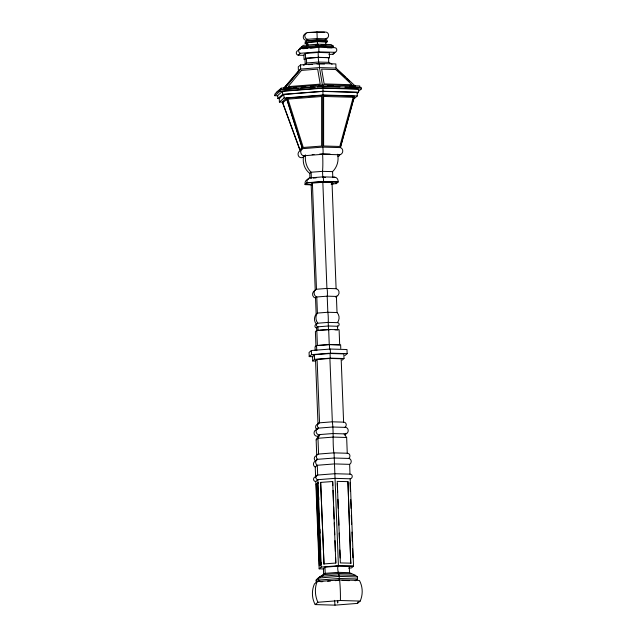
<?xml version="1.0" encoding="UTF-8"?>
<svg xmlns="http://www.w3.org/2000/svg" width="637" height="637" viewBox="0 0 637 637"><rect width="100%" height="100%" fill="white"/><g stroke="black" fill="none" stroke-linecap="round" stroke-linejoin="round"><path stroke-width="0.96" d="M318.301 47.504L318.07 44.192L303.292 45.346L299.629 48.492L299.669 49.527L301.675 47.799L318.404 46.493L333.127 46.915L333.087 45.888L331.081 44.566L318.07 44.192M339.099 580.339C340.126 575.49 336.885 571.094 337.897 566.158L324.958 567.169L323.413 568.507L323.652 574.685L325.196 573.356L338.136 572.344L349.522 572.671L355.573 575.402L357.437 576.939L357.516 579.001L355.661 580.594M331.224 184.149L336.081 183.575A4.077 3.265 80.8 0 0 336.137 182.843M336.057 183.775L338.056 181.879A4.077 3.726 -80.4 0 0 333.454 177.349M340.588 146.598L354.029 97.429M338.462 154.64A3.655 3.336 -80.4 0 0 342.61 152.076A3.655 3.336 -80.4 0 0 340.413 147.601L354.459 96.203L322.68 95.295L286.57 98.114L282.239 101.832L300.138 150.738A3.655 3.336 -80.4 0 0 298.498 155.985A3.655 3.336 -80.4 0 0 303.443 156.901L305.489 155.141A17.151 13.735 80.8 0 0 311.135 172.237L311.366 178.225M298.212 55.18L300.417 53.285L318.818 51.852L318.882 48.277L318.635 47.21L300.234 48.643L298.036 50.546A2.349 2.142 -80.4 0 0 298.212 55.18L303.929 55.347M316.143 439.849L318.444 435.867L319.981 434.545L332.785 433.55L344.052 433.869A3.368 3.074 -80.4 0 0 348.081 431.536A3.368 3.074 -80.4 0 0 345.787 427.387L332.657 427.013L317.998 428.168A3.368 2.691 80.8 0 0 316.294 432.427A3.368 2.691 80.8 0 0 319.981 434.545L317.967 438.28L316.143 439.849L316.748 455.622A2.851 2.604 -80.4 0 0 315.641 461.013A3.161 2.882 -80.4 0 0 315.235 467.032L315.61 476.826A2.333 2.126 -80.4 0 0 313.571 479.311A2.333 2.126 -80.4 0 0 315.793 481.461L319.145 568.833L323.875 568.968M284.938 88.288L300.672 69.059L300.513 64.934L319.312 63.469L335.858 63.939L336.01 68.063L355.502 86.306L349.673 86.138M283.656 88.376L298.419 70.994L300.672 69.059L319.471 67.594L336.01 68.063M283.959 88.089L299.231 70.731M355.151 580.793L357.516 579.001L339.33 578.476L318.659 580.092L316.183 582.218L316.103 580.156L317.839 578.34L325.196 573.356L324.958 567.169M333.127 46.915L331.996 47.894L327.1 47.759M306.556 41.827L306.493 40.282L307.639 39.295L317.21 38.546L325.634 38.793A3.368 3.074 -80.4 0 0 328.588 35.202A3.368 3.074 -80.4 0 0 325.38 32.089L316.955 31.85L307.384 32.598A3.368 2.691 80.8 0 0 304.805 35.871A3.368 2.691 80.8 0 0 307.639 39.295L307.703 40.84L317.274 40.091L325.698 40.338L325.634 38.793M325.857 42.902L327.179 41.771L327.115 40.227L317.441 39.948L306.445 40.808L305.131 41.938L305.187 43.483L307.13 43.539M305.187 43.483L306.508 42.353L317.497 41.493L327.179 41.771M325.873 44.972L325.754 41.883L317.33 41.644L307.759 42.384L306.612 43.372L306.7 45.689M305.418 53.428L303.897 54.734L304.08 59.623L305.609 58.309L318.325 57.322L329.512 57.641L329.321 52.76L318.134 52.433L305.418 53.428L305.609 58.309M332.068 64.233L328.74 62.346L328.565 57.712L318.205 57.418L306.445 58.333L305.027 59.544L305.211 64.186L303.634 65.38M300.513 64.934L298.259 66.869L298.419 70.994M305.211 64.186L306.62 62.967L318.389 62.052L328.74 62.346M276.179 92.484L281.188 88.177L322.983 84.92L359.77 85.971L359.825 87.516L344.912 87.094M358.344 91.497L361.306 88.949L361.251 87.404L323.214 86.321L279.993 89.69L274.818 94.141L274.873 95.685L277.804 95.773M274.873 95.685L280.057 91.234L323.27 87.866L361.306 88.949M284.62 88.121L285.909 87.022M357.198 93.456L358.583 92.269L358.464 89.172L322.927 88.161L282.557 91.306L277.716 95.47L277.836 98.56L279.81 98.616M277.836 98.56L282.677 94.395L323.047 91.25L358.583 92.269M353.296 99.428L357.301 95.98L357.166 92.373L322.879 91.394L283.927 94.435L279.261 98.448L279.396 102.055L283.314 102.167M328.931 54.511L332.801 54.209L335.006 52.314A2.349 2.142 -80.4 0 0 334.831 47.671L318.635 47.21M328.493 58.508L329.512 57.641M279.396 102.055L284.062 98.042L323.015 95.001L357.301 95.98M300.138 150.738L302.551 148.668L322.688 147.099L340.413 147.601M309.932 177.691L309.765 173.407L311.135 172.237L322.537 171.345L332.578 171.632A17.151 15.662 -80.4 0 0 337.602 154.242M308.658 179.196A4.077 3.726 -80.4 0 0 305.107 184.443L307.122 182.946L323.556 181.664L338.024 182.078M334.927 329.791L337.682 329.87L337.546 326.263A1.815 1.656 -80.4 0 0 339.131 324.329A1.815 1.656 -80.4 0 0 337.403 322.656A7.294 6.657 -80.4 0 0 337.021 312.528L336.4 296.428A3.981 3.639 -80.4 0 0 336.105 288.696L332.02 182.548L322.84 182.286L312.409 183.098L311.159 184.173L315.235 290.321A3.981 3.639 -80.4 0 0 315.53 298.052L316.151 314.152A7.294 6.657 -80.4 0 0 316.541 324.281A1.815 1.656 -80.4 0 0 314.949 326.216A1.815 1.656 -80.4 0 0 316.677 327.888L316.78 330.595M336.081 183.575L338.056 181.879L323.556 181.465L307.082 182.747L305.107 184.443L311.875 184.642M315.235 290.321L316.485 289.246L326.916 288.434L336.105 288.696M315.53 298.052L316.78 296.977L327.211 296.165L336.4 296.428M316.151 314.152L317.401 313.078L327.832 312.265L337.021 312.528M316.541 324.281L317.791 323.206L328.222 322.394L337.403 322.656M316.677 327.888L317.927 326.813L328.358 326.001L337.546 326.263M316.812 330.388L317.393 345.549L329.249 344.625L339.688 344.92L339.107 329.759L328.668 329.464L316.812 330.388L315.395 331.606L315.976 346.767M340.771 348.455L340.636 344.848L329.369 344.521L316.565 345.525L315.028 346.839L315.164 350.446M344.88 355.597L347.149 353.639L346.99 349.522L330.3 349.044L311.342 350.517L309.064 352.476L309.224 356.601L313.149 356.712M309.224 356.601L311.501 354.642L330.46 353.161L347.149 353.639M342.141 360.152L344.012 358.535L343.837 353.901L330.062 353.503L314.415 354.721L312.544 356.338L312.719 360.972L315.673 361.06M312.719 360.972L314.598 359.364L330.245 358.145L344.012 358.535M344.808 427.363L345.079 427.22A2.787 2.548 -80.4 0 0 343.606 422.14L341.169 358.758L329.902 358.44L317.099 359.435L315.562 360.757L317.998 424.138A2.787 2.548 -80.4 0 0 316.923 429.41M317.998 424.138L319.535 422.817L332.339 421.821L343.606 422.14M317.752 429.043L318.611 427.96A2.787 2.229 80.8 0 1 317.441 424.807A2.787 2.229 80.8 0 1 319.535 422.817L317.099 359.435M315.641 461.013L317.632 459.309L334.194 458.019L348.765 458.433A3.161 2.882 -80.4 0 1 349.633 464.357L350.008 474.143A2.333 2.126 -80.4 0 1 352.229 476.301A2.333 2.126 -80.4 0 1 350.191 478.785L353.543 566.158L351.481 567.925L348.614 568.148M315.235 467.032L317.298 465.265L334.497 463.919L349.633 464.357M315.61 476.826L317.672 475.051L334.871 473.713L350.008 474.143M315.793 481.461L317.855 479.693L335.054 478.347L350.191 478.785M316.223 484.112L318.158 482.878L316.223 484.112L319.36 565.632L319.87 565.624L316.74 484.096M319.36 565.632L321.287 564.398L321.223 562.686M319.145 568.833L321.207 567.065L338.406 565.72L353.543 566.158L336.017 566.11L338.406 565.72L334.083 453.504L333.828 452.859L318.572 454.054A2.851 2.277 80.8 0 0 316.438 456.092A2.851 2.277 80.8 0 0 317.632 459.309A3.161 2.532 80.8 0 0 315.665 461.976A3.161 2.532 80.8 0 0 317.298 465.265L317.672 475.051A2.333 1.863 80.8 0 0 315.888 477.32A2.333 1.863 80.8 0 0 317.855 479.693L321.207 567.065M316.103 580.156L320.1 576.397L338.972 574.924L355.573 575.402M317.107 581.653L314.407 583.97A22.008 20.097 -80.4 0 0 315.196 604.585L335.006 605.15L357.508 603.398L360.208 601.073A22.008 20.097 -80.4 0 0 359.419 580.466L339.609 579.901L317.107 581.653A22.008 17.621 80.8 0 0 317.895 602.268L315.196 604.585M322.991 575.179L321.669 576.174L323.469 574.638L338.43 573.467L351.6 573.841M304.542 64.512L306.62 62.967L306.445 58.333M318.604 577.91L320.14 577.042M317.202 429.513L316.231 429.696A3.368 3.074 -80.4 0 0 314.272 434.171A3.368 3.074 -80.4 0 0 318.444 435.867M347.937 481.636L350.764 563.212L347.937 481.636L337.22 481.389L340.357 562.917L351.067 563.164M324.448 32.176L307.384 32.598M315.538 44.885L317.449 44.733L317.33 41.644M307.599 48.34L302.734 48.715L301.675 47.799L301.635 46.772L318.365 45.466L333.087 45.888M310.514 48.109L315.379 47.735M308.539 64.663L312.289 64.369M316.979 64.003L324.52 64.019M285.925 88.209L288.887 87.978M293.832 87.595L296.794 87.365M301.731 86.974L305.68 86.672M310.617 86.282L313.579 86.051M318.524 85.669L322.473 85.358L319.471 67.594L319.312 63.469M284.166 89.499L298.745 88.36M300.688 88.209L315.267 87.07M317.21 86.919L323.039 86.465L339.943 86.951M312.13 154.624L314.033 154.48M319.726 154.035L322.569 153.812A3.655 0.414 88.4 0 0 323.102 152.012A3.655 0.414 88.4 0 0 322.688 147.099L322.68 95.295M303.953 155.754L322.808 154.289L339.402 154.759M309.59 177.914L322.999 176.863L334.799 177.205M313.261 178.073L316.119 177.85M331.24 183.958L333.175 183.806M319.965 330.277L330.332 329.663M320.65 482.4L323.994 563.968L320.65 482.4L332.681 481.516L332.832 485.458M323.787 563.928L335.818 563.044L335.595 557.391M322.776 581.613L320.857 581.756L318.659 580.092L318.58 578.03L339.25 576.413L357.437 576.939M327.577 581.239L330.46 581.008M335.261 580.633L338.136 580.411M317.895 602.268L340.405 600.508L360.208 601.073M319.288 563.92L319.806 563.904M321.191 44.837L324.002 44.916M318.818 51.852L335.006 52.314M327.33 85.501L333.159 85.669M323.508 153.843L330.085 154.027M322.569 153.812A17.151 1.935 88.4 0 1 322.537 171.345L322.768 177.333L325.507 177.412M305.155 184.642L311.907 184.834M348.765 458.433A2.851 2.604 -80.4 0 0 347.261 453.241L346.655 437.476L333.223 437.093L317.967 438.28L318.572 454.054M347.261 453.241L333.828 452.859C332.538 442.038 333.772 432.157 332.339 421.821L329.902 358.44M341.934 580.418L349.49 580.633M332.681 481.516L335.818 563.044M337.379 69.815L345.143 77.077M346.552 78.399L349.379 81.042M344.052 433.869L346.655 437.476M286.57 98.114L302.551 148.668A3.655 2.93 80.8 0 0 301.134 153.724A3.655 2.93 80.8 0 0 305.489 155.141M318.858 63.859L318.205 57.418M307.122 182.946L307.082 182.747A4.077 3.265 80.8 0 1 310.784 177.986M350.039 482.647L350.382 491.549M350.684 499.464L351.027 508.366M351.29 515.285L351.632 524.187M351.935 532.094L352.277 540.996M352.587 548.911L352.922 557.813M349.283 566.484L349.522 572.671M332.578 171.632L332.809 177.619M323.214 86.321L323.27 87.866M322.983 84.92L323.039 86.465M322.927 88.161L323.047 91.25M322.879 91.394L323.015 95.001M337.299 483.379L337.642 492.329M337.913 499.289L338.255 508.23M338.558 516.185L338.9 525.135M339.21 533.089L339.553 542.039M339.855 549.994L340.166 557.948M330.3 349.044L330.46 353.161M330.062 353.503L330.245 358.145M318.134 52.433L318.325 57.322M329.369 344.521L329.56 349.673M328.668 329.464L329.249 344.625M317.441 39.948L317.497 41.493M322.84 182.286L326.916 288.434A3.981 0.446 88.4 0 1 327.41 292.009A3.981 0.446 88.4 0 1 327.211 296.165L327.832 312.265A7.294 0.82 88.4 0 1 328.222 322.394L328.501 329.608M316.955 31.961L317.274 40.091M333.024 490.386L333.477 502.211M333.669 507.132L334.122 518.956M334.274 522.897L334.728 534.722M334.958 540.638L335.373 551.475M307.759 42.384L307.878 45.482M312.409 183.098L316.485 289.246A3.981 3.185 80.8 0 0 314.129 293.044A3.981 3.185 80.8 0 0 316.78 296.977L317.401 313.078A7.294 5.837 80.8 0 0 317.791 323.206A1.815 1.449 80.8 0 0 316.398 324.966A1.815 1.449 80.8 0 0 317.927 326.813L318.062 330.42M306.445 40.808L306.508 42.353M316.565 345.525L316.764 350.676M314.415 354.721L314.598 359.364M318.683 496.669L318.803 499.623M319.328 513.422L319.44 516.376M319.933 529.188L320.085 533.129M320.578 545.933L320.73 549.874M317.64 482.894L320.777 564.414M311.342 350.517L311.501 354.642M283.927 94.435L284.062 98.042M282.557 91.306L282.677 94.395M281.188 88.177L281.243 89.721M279.993 89.69L280.057 91.234M323.556 181.664L323.556 181.465A4.077 0.462 88.4 0 0 323.254 177.588A4.077 0.462 88.4 0 0 322.768 177.333M309.765 173.407A17.151 15.662 -80.4 0 1 303.443 156.901M306.493 40.282A3.368 3.074 -80.4 0 1 303.284 37.169A3.368 3.074 -80.4 0 1 306.238 33.586M335.006 605.15A22.008 2.484 88.4 0 1 334.6 600.341M300.417 53.285A2.349 1.879 80.8 0 1 298.657 50.92A2.349 1.879 80.8 0 1 300.234 48.643M339.609 579.901A22.008 2.484 88.4 0 1 340.405 600.508M346.05 433.279A3.368 2.691 80.8 0 1 345.055 434.96M337.65 326.04A1.815 1.449 80.8 0 1 337.307 326.837M336.893 296.165A3.981 3.185 80.8 0 1 335.818 297.232M339.808 154.823A3.655 2.93 80.8 0 1 337.968 156.63M334.353 52.497A2.349 1.879 80.8 0 1 332.801 54.209M358.082 601.806A22.008 17.621 80.8 0 1 357.508 603.398M326.773 38.172A3.368 2.691 80.8 0 1 325.188 39.685M353.216 97.294L339.784 146.462L323.62 146L323.612 96.45L353.216 97.294M301.476 70.396L288.195 86.624L320.204 84.132L317.672 69.138L301.476 70.396M286.785 99.316L282.756 102.788L299.876 149.568L302.081 147.673L286.785 99.316M321.613 96.505L287.972 99.125L303.268 147.481L321.629 146.056L321.613 96.505M335.723 69.537L321.637 69.13L324.137 83.925L351.95 84.721L335.723 69.537M337.706 602.833L337.658 600.85L337.706 602.833"/></g></svg>
